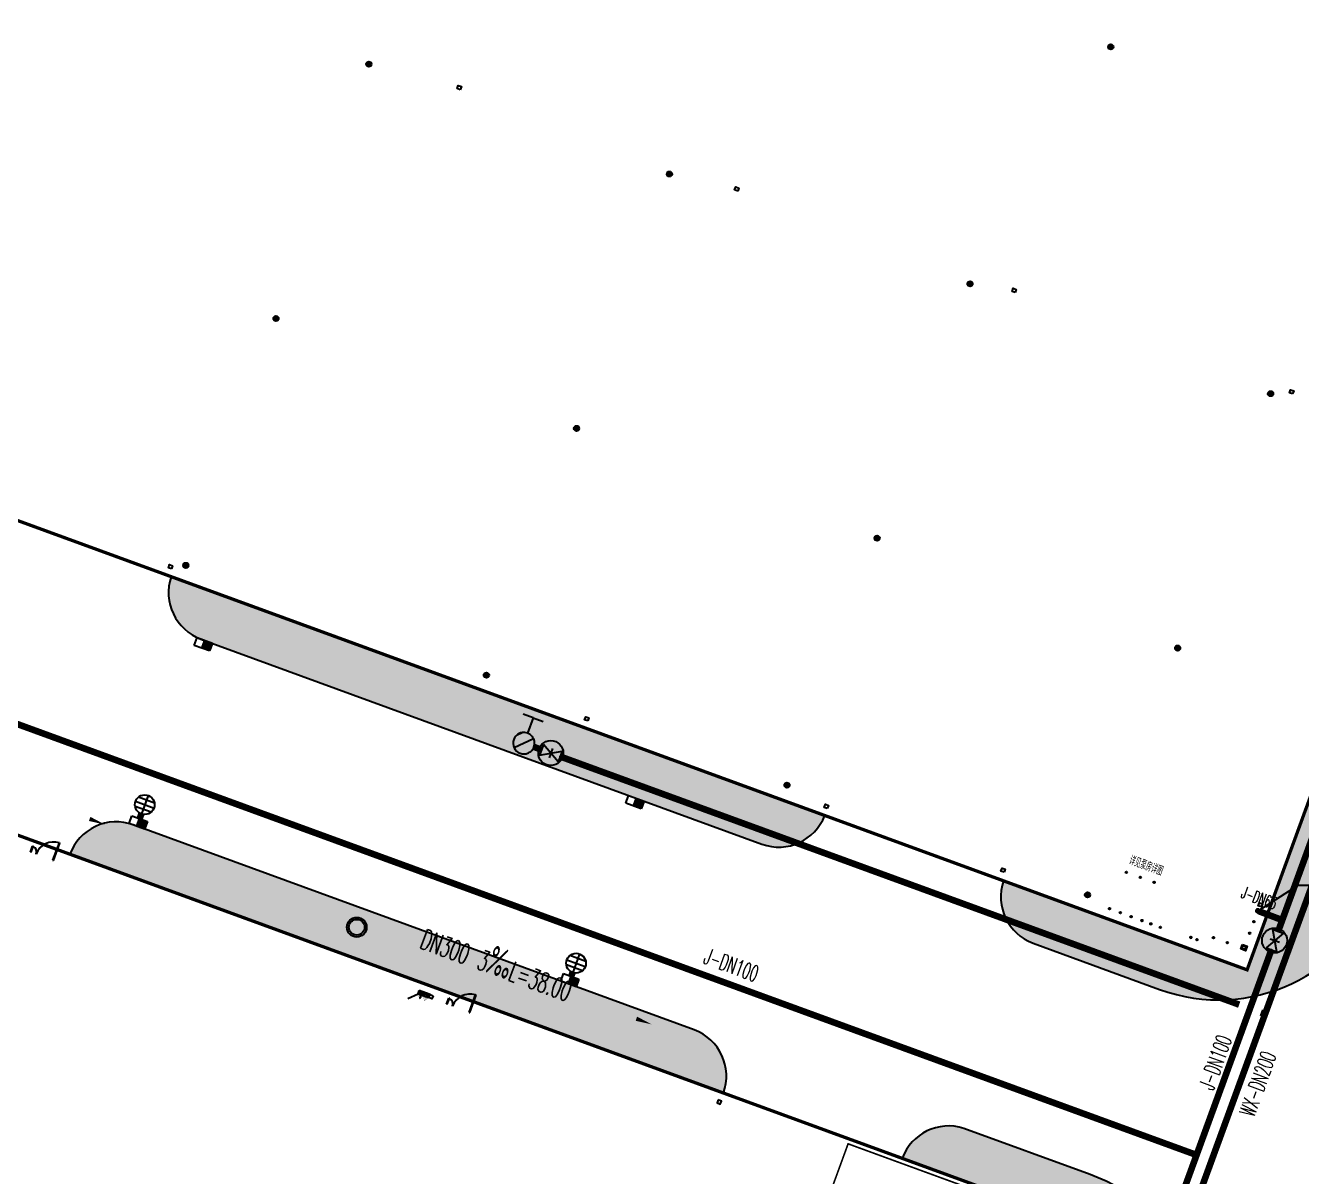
# Model space of a CAD drawing. Extents: x -11 to 40589024741, y -2 to 3380586937.
# Drawn here: x 40588214461 to 40588292215, y 3380210975 to 3380281095 of the extents above; entities that cross this region are included whole.
import ezdxf

# ---------------------------------------------------------------- set-up
doc = ezdxf.new("R2010")
doc.units = 0
doc.header["$LTSCALE"] = 10
doc.header["$MEASUREMENT"] = 0
doc.linetypes.add('DASH', pattern=[0.35, 0.25, -0.1])
doc.layers.get('Defpoints').update_dxf_attribs({"color": 210})
for name, color, linetype in [('0-WALL', 252, 'Continuous'), ('10平面$0$WINDOW', 4, 'Continuous'), ('DIM_污水', 2, 'Continuous'), ('DIM_给水', 3, 'Continuous'), ('EQUIP_地漏', 7, 'Continuous'), ('EQUIP_消火栓', 7, 'Continuous'), ('FM_ZF消防', 1, 'Continuous'), ('FM_ZF给水', 3, 'Continuous'), ('Gps-ZF雨水', 4, 'TG_Y'), ('SB_ZF污水', 2, 'Continuous'), ('SB_ZF消火栓', 10, 'Continuous'), ('SB_ZF消火栓M', 10, 'Continuous'), ('TEXT_污水', 2, 'Continuous'), ('TEXT_消防', 1, 'Continuous'), ('TEXT_给水', 3, 'Continuous'), ('TWT_TEXT', 7, 'Continuous'), ('TWT_雨水口', 4, 'Continuous'), ('VPIPE-雨水', 4, 'Continuous'), ('WELL_污水', 2, 'Continuous'), ('WELL_雨水', 4, 'Continuous'), ('虹吸雨水斗', 6, 'Continuous')]:
    doc.layers.add(name, color=color, linetype=linetype)
for name, color, linetype, lineweight in [('GPS-ZF消防', 1, 'TG_X', 60), ('GPS-ZF给水', 3, 'TG_J', 60), ('LG-ZF给水', 3, 'Continuous', 60)]:
    doc.layers.add(name, color=color, linetype=linetype, lineweight=lineweight)
doc.styles.add('_TWT_PIPEDN', font='SIMPLEX', dxfattribs={"width": 0.6, "height": 3, "bigfont": 'HZTXT'})
doc.styles.get("Standard").update_dxf_attribs({"font": 'GBENOR', "width": 0.7, "bigfont": 'GBCBIG'})
doc.styles.add('TG_LINETYPE', font='SIMPLEX', dxfattribs={"width": 0.8, "height": 3.5, "bigfont": 'HZTXT'})
doc.linetypes.add('TG_J', pattern='A,2,-0.3,["J",TG_LINETYPE,S=0.1,R=0,X=-0.23,Y=-0.15],0', length=2.3)
doc.linetypes.add('TG_WX', pattern='A,3,-0.6,["WX",TG_LINETYPE,S=0.1,R=0,X=-0.52,Y=-0.15],0', length=3.6)
doc.linetypes.add('TG_X', pattern='A,5,-0.3,["X",TG_LINETYPE,S=0.1,R=0,X=-0.23,Y=-0.15],0', length=5.3)
doc.linetypes.add('TG_Y', pattern='A,2,-0.3,["Y",TG_LINETYPE,S=0.1,R=0,X=-0.25,Y=-0.15],0', length=2.3)
pattern_1 = [(359.7997433640027, (40586781652.23563, 3380096977.4066), (1605.582436069864, 1594.398018370558), [240, -48, 64, -48, 240, -960]), (359.7997433640027, (40586781572.40391, 3380097025.685915), (1605.582436069864, 1594.398018370558), [160, -120, 240, -120, 160, -800]), (359.7997433640027, (40586782134.63737, 3380097663.72473), (1605.582436069864, 1594.398018370558), [200, -80, 200, -1120]), (359.7997433640027, (40586781335.7607, 3380097986.51888), (1605.582436069864, 1594.398018370558), [80, -160, 80, -1280]), (89.79974336400268, (40586781495.75972, 3380097985.959663), (-1594.398018370558, 1605.582436069864), [143.9999999999999, -1456]), (89.79974336400268, (40586781972.40147, 3380097024.28786), (-1594.398018370558, 1605.582436069864), [159.9999999999999, -1440]), (89.79974336400268, (40586782374.6359, 3380097662.8859), (-1594.398018370558, 1605.582436069864), [159.9999999999999, -1440]), (44.79974336400269, (40586782180.34427, 3380097007.560975), (5.59220884975889, 1599.99022725065), [160, -2102.7416992]), (134.7997433640026, (40586781764.34681, 3380097009.014949), (-1599.99022725065, 5.59220884975889), [160, -2102.741699199999]), (63.23469218400269, (40586782132.37251, 3380097015.728695), (5.59220893125007, 1599.990227220076), [160, -3417.7087632]), (75.76349989400268, (40586782052.40098, 3380097024.008257), (5.592208906717815, 1599.990226980322), [159.9999999999999, -6436.969001599999]), (75.76349989400268, (40586782454.63541, 3380097662.606292), (5.592208906717815, 1599.990226980322), [128, -6468.969001599999]), (75.76349989400268, (40586781527.75951, 3380097985.847823), (5.592208906717815, 1599.990226980322), [112, -6484.969001599998]), (103.8359868340026, (40586781892.40195, 3380097024.567471), (5.592208790911286, 1599.990226980727), [160, -6436.9690016]), (103.8359868340026, (40586782294.63638, 3380097663.165513), (5.592208790911286, 1599.990226980727), [128, -6468.9690016]), (103.8359868340026, (40586781463.75992, 3380097986.071505), (5.592208790911286, 1599.990226980727), [112, -6484.9690016]), (116.3647945640027, (40586781812.37448, 3380097016.847134), (5.592208209553519, 1599.990227222598), [159.9999999999999, -3417.706876319998])]

# ---------------------------------------------------------------- blocks, each defined once
blk = doc.blocks.new('“奔腾”虹吸雨水斗')
at = {"layer": '虹吸雨水斗', "lineweight": 25}
for p, q in [((946944.3575006259, 86684.78362745002), (947028.0217046535, 86657.59554246908)), ((947028.0225120363, 86641.19173321455), (946944.4179662246, 86614.01900706587)), ((946946.1837268276, 86607.18961757475), (947032.2330953933, 86625.4761473148)), ((947032.2330254515, 86673.31093077212), (946946.2430018323, 86691.58093254315)), ((946981.5729472799, 86752.89512428427), (947040.4342308647, 86687.51744999675)), ((947040.4356992345, 86611.27043547296), (946981.6184017641, 86545.93589143225)), ((946986.5622900488, 86540.90434694209), (947051.9399643363, 86599.7656305269)), ((947051.9390358106, 86699.02171509856), (946986.60449177, 86757.83901256899)), ((947047.8582179125, 86793.27368750554), (947066.1447476526, 86707.2243189398)), ((947066.1464835609, 86591.56442511365), (947047.87648179, 86505.5744014945)), ((947054.6737868831, 86503.68890028812), (947081.8618718641, 86587.3531043157)), ((947081.8603335525, 86711.43490229684), (947054.6876074036, 86795.03944810855)), ((947125.4522277878, 86795.09991370716), (947098.2641428069, 86711.4357096796)), ((947098.2656811185, 86587.35391169846), (947125.4384072672, 86503.74936588678)), ((947113.9795311099, 86707.22438888164), (947132.249532881, 86793.21441250079)), ((947132.2677967583, 86505.51512648973), (947113.9812670184, 86591.5644950555)), ((947193.5637246221, 86757.8844670532), (947128.1860503346, 86699.02318346837)), ((947128.1869788602, 86599.76709889674), (947193.5215229009, 86540.94980142628)), ((947139.6903154363, 86687.51837852233), (947198.5076129069, 86752.85292256305)), ((947198.553067391, 86545.89368971103), (947139.6917838062, 86611.27136399854)), ((947233.9422878433, 86691.59919642055), (947147.8929192775, 86673.31266668047)), ((947147.8929892194, 86625.47788322317), (947233.8830128385, 86607.20788145217)), ((947152.1035026347, 86657.59708078073), (947235.7080484463, 86684.76980692943)), ((947235.7685140449, 86614.00518654528), (947152.1043100174, 86641.19327152622))]:
    blk.add_line(p, q, dxfattribs=at)
for centre, radius in [((947090.0630073354, 86649.39440699767), 149.9999999998636), ((947090.0630073354, 86649.39440699764), 47.64705882348608)]:
    blk.add_circle(centre, radius, dxfattribs=at)
for centre, start, end in [((947024.7688896961, 86649.39347772092), 291.6381690381559, 68.36747106928848), ((947033.5161781037, 86682.04066104008), 261.6381690402307, 38.36747106319988), ((947033.5171073804, 86616.74654340072), 321.6381690427745, 98.36747106896546), ((947057.4151437385, 86705.94030695265), 231.638169039676, 8.367471067260695), ((947057.416753293, 86592.84757776589), 351.638169042018, 128.3674710654842), ((947090.0620780587, 86714.68852463702), 201.6381690394507, 338.3674710638043), ((947090.0639366122, 86584.10028935828), 21.63816903945068, 158.3674710638043), ((947122.7092613779, 86705.9412362294), 171.638169042018, 308.3674710654842), ((947122.7108709324, 86592.84850704264), 51.63816903967597, 188.3674710672607), ((947146.6089072905, 86682.04227059458), 141.6381690427745, 278.3674710689655), ((947146.6098365672, 86616.74815295523), 81.63816904023071, 218.3674710631998), ((947155.3571249748, 86649.39533627436), 111.6381690381559, 248.3674710692885)]:
    blk.add_arc(centre, 8.823529411756681, start, end, dxfattribs=at)
blk = doc.blocks.new('A$C5D961328')
at = {"layer": 'SB_ZF消火栓'}
blk.add_hatch(color=256, dxfattribs=at).paths.add_polyline_path([(0.03306321617856156, 39.99165254246327), (700.0330632161786, 39.99165254246327), (700.0330632161786, 239.9916525424633)])
at = {"layer": 'SB_ZF消火栓', "linetype": 'Continuous'}
h = blk.add_hatch(dxfattribs=at)
h.set_pattern_fill('ANSI31', color=256, scale=129.3304319997598, angle=270, style=0)
h.set_pattern_definition([(44.99999999999999, (-18410.04444813095, -5691.867754715495), (11.43130318510198, -11.43130318510198), [])])
h.paths.add_polyline_path([(227.5258717204415, 343.3663691864058), (227.5258717204415, 427.4436816851376), (152.9473650656146, 427.4436816851376), (152.9473650656146, 343.3663691864058)])
h = blk.add_hatch(dxfattribs=at)
h.set_pattern_fill('ANSI31', color=256, scale=129.3304319997598, angle=270, style=0)
h.set_pattern_definition([(44.99999999999999, (-18087.50355421724, -5691.867754715495), (11.43130318510198, -11.43130318510198), [])])
h.paths.add_polyline_path([(550.0667656341539, 343.3663691864058), (550.0667656341539, 427.4436816851376), (475.4882589788613, 427.4436816851376), (475.4882589788613, 343.3663691864058)])
at = {"layer": 'SB_ZF消火栓'}
for p, q in [((700.0330632161786, 239.9916525424633), (0.03306321617856156, 239.9916525424633)), ((0.03306321617856156, 239.9916525424633), (0.03306321617856156, 39.99165254246327)), ((700.0330632161786, 239.9916525424633), (0.03306321617856156, 39.99165254246327)), ((0.03306321617856156, 39.99165254246327), (700.0330632161786, 39.99165254246327)), ((1195.007810046765, 734.9663993730501), (700.0330632161786, 239.9916525424633)), ((700.0330632161786, 239.9916525424633), (700.0330632161786, 39.99165254246327))]:
    blk.add_line(p, q, dxfattribs=at)
at = {"layer": 'SB_ZF消火栓', "linetype": 'Continuous'}
for points, const_width in [([(311.6345487593644, 320.6704251095362), (190.3130340618518, 530.8054526171472), (68.99151936387352, 320.6704251095362), (311.6345487593644, 320.6704251095362), (190.3130340618518, 530.8054526171472)], 12.93304319997598), ([(227.5258717204415, 343.3663691864058), (227.5258717204415, 427.4436816851376), (152.9473650656146, 427.4436816851376), (152.9473650656146, 343.3663691864058), (227.5258717204415, 343.3663691864058)], 7.759825919985592), ([(634.1754426728439, 320.6704251095362), (512.8539279753313, 530.8054526171472), (391.5324132775859, 320.6704251095362), (634.1754426728439, 320.6704251095362), (512.8539279753313, 530.8054526171472)], 12.93304319997598), ([(550.0667656341539, 343.3663691864058), (550.0667656341539, 427.4436816851376), (475.4882589788613, 427.4436816851376), (475.4882589788613, 343.3663691864058), (550.0667656341539, 343.3663691864058)], 7.759825919985592)]:
    blk.add_lwpolyline(points, dxfattribs=dict(at, const_width=const_width))
at = {"layer": 'SB_ZF消火栓', "color": 1}
blk.add_circle((140.0330632161786, 139.9916525424633), 32.5, dxfattribs=at)
blk = doc.blocks.new('$TwtSys$00000147')
blk.add_circle((0, 0, 1e-08), 25)
blk = doc.blocks.new('$TwtSys$00000141')
for p, q in [((-94.19606303561523, 7.672111694559135), (-10.08309029082739, 91.78508443935061)), ((-94.19606303561523, 7.672111694559135), (-10.08309029082739, 91.78508443935061)), ((-87.21916889109707, -35.05448014085778), (35.05448014085778, 87.21916889110071)), ((-87.21916889109707, -35.05448014085778), (35.05448014085778, 87.21916889110071)), ((-66.46803743153214, -66.46803743153941), (66.46803743153214, 66.46803743153214)), ((-66.46803743153214, -66.46803743153578), (66.46803743153214, 66.46803743153214)), ((-32.35611368903483, -87.061266563549), (87.58274635417911, 32.87759347966494)), ((-32.35611368903483, -87.061266563549), (87.58274635417911, 32.87759347966858)), ((11.43110768805855, -92.25951895252001), (92.2594807012465, -11.43114593933933)), ((11.43110768805855, -92.25951895252001), (92.2594807012465, -11.43114593933933))]:
    blk.add_line(p, q)
blk.add_circle((0, 0), 94)
blk.add_circle((0, 0), 94)
blk = doc.blocks.new('DOOR2DLIB$SYSLIB$00000123')
at = {"color": 0}
for p, q in [((0.4750000000000032, -0.001447885298549778), (0.4750000000000032, 0.7521225008925327)), ((0.4750000000000032, 0.7521225008925327), (0.5000000000000036, 0.7521225008925363)), ((0.5000000000000036, -0.001447885298549778), (0.5000000000000036, 0.7521225008925363)), ((-0.4999999999999982, -3.552713678800501e-15), (-0.5, 0.252035990386009)), ((-0.4750000000000014, 0.252035990386009), (-0.5, 0.252035990386009)), ((-0.4749999999999996, -3.552713678800501e-15), (-0.4750000000000014, 0.252035990386009)), ((-0.4749999999999996, -3.552713678800501e-15), (-0.4999999999999947, -3.552713678800501e-15)), ((0.4750000000000032, -0.001447885298549778), (0.4999999999999929, -0.001447885298549778))]:
    blk.add_line(p, q, dxfattribs=at)
for centre, radius, start, end in [((0.5046168020419071, -0.001920809357812914), 0.7546247204382253, 92.24926861260724, 179.7237749158362), ((-0.5007908120542499, 0.002572563917482285), 0.2507930763238999, 359.7898704778746, 84.09743784757413)]:
    blk.add_arc(centre, radius, start, end, dxfattribs=at)
blk = doc.blocks.new('$TWTSYS$00000376')
for radius in [0.5, 0.4]:
    blk.add_circle((0, 0, 1e-08), radius)
blk = doc.blocks.new('$TwtSys$00000424')
for p, q in [((-500, 250), (500, 250)), ((-500, -250), (-500, 250)), ((0, -250), (0, 250)), ((500, 250), (500, -250)), ((500, -250), (-500, -250))]:
    blk.add_line(p, q)
blk.add_solid([(0, 250), (500, 250), (0, -250), (500, -250)])
blk = doc.blocks.new('$TWTSYS$00000375')
for p, q in [((-0.5, 0, 1e-08), (0.5, 0, 1e-08)), ((0.4330127018911298, 0.25, 1e-08), (-0.4330127018911298, 0.25, 1e-08)), ((0, 0.5, 1e-08), (0, -0.5, 1e-08)), ((0.4330127018911298, -0.25, 1e-08), (-0.4330127018911298, -0.25, 1e-08))]:
    blk.add_line(p, q)
blk.add_circle((0, 0, 1e-08), 0.5)
blk = doc.blocks.new('$VALVE$00000296')
for points in [[(-125, 72.16878364870354), (-125, -72.16878364870354), (125, 72.16878364870354), (125, -72.16878364870354), (-125, 72.16878364870354)], [(0, 60.22559497023212), (0, -63.5535608260252)]]:
    blk.add_lwpolyline(points)
for p in [(-125, 0), (125, 0)]:
    blk.add_point(p)
blk = doc.blocks.new('$TwtSys$00000385')
for p, q in [((-7.275957614183426e-12, 331.4491123446078), (-130.0000000000073, 331.4491123446078)), ((-7.275957614183426e-12, 331.4491123446078), (-7.275957614183426e-12, 130.7612679812282)), ((-7.275957614183426e-12, 331.4491123446078), (129.9999999999927, 331.4491123446078)), ((92.46217930607963, 92.46217930608145), (-92.46217930607963, -92.46217930608145))]:
    blk.add_line(p, q)
for start, end in [(134.9999999999263, 314.9999999999263), (314.9999999999263, 134.9999999999263)]:
    blk.add_arc((-7.275957614183426e-12, -7.275957614183426e-12), 130.761267981236, start, end)
at = {"color": 0}
for points in [[(-33.90529490958579, 126.5362832450082), (-126.5362832450264, 33.90529490956942), (33.90529490821791, 126.5362832436604), (-126.5362832436804, -33.90529490823246)], [(-92.63098833544791, 92.63098833542972), (-92.63098833544791, 92.63098833542972), (-33.90529490958579, 126.5362832450082), (-126.5362832450264, 33.90529490956942)], [(33.90529490821791, 126.5362832436604), (-126.5362832436804, -33.90529490823246), (92.63098833542608, 92.63098833542972), (-92.63098833544791, -92.63098833544427)]]:
    blk.add_solid(points, dxfattribs=at)

msp = doc.modelspace()

# ---------------------------------------------------------------- hatches: boundary and pattern name
at = {"layer": '0-WALL'}
h = msp.add_hatch(dxfattribs=at)
h.set_pattern_fill('草坪或沼泽', color=256, scale=400, angle=-0.2002566359973439)
h.set_pattern_definition([(359.7997433640027, (40586781652.23563, 3380096977.4066), (1605.582436069863, 1594.398018370559), [240, -48, 64, -48, 240, -960]), (359.7997433640027, (40586781572.40391, 3380097025.685915), (1605.582436069863, 1594.398018370559), [160, -120, 240, -120, 160, -800]), (359.7997433640027, (40586782134.63737, 3380097663.72473), (1605.582436069863, 1594.398018370559), [200, -80, 200, -1120]), (359.7997433640027, (40586781335.7607, 3380097986.51888), (1605.582436069863, 1594.398018370559), [80, -160, 80, -1280]), (89.79974336400268, (40586781495.75972, 3380097985.959663), (-1594.398018370559, 1605.582436069863), [143.9999999999999, -1456]), (89.79974336400268, (40586781972.40147, 3380097024.28786), (-1594.398018370559, 1605.582436069863), [159.9999999999999, -1440]), (89.79974336400268, (40586782374.6359, 3380097662.8859), (-1594.398018370559, 1605.582436069863), [159.9999999999999, -1440]), (44.79974336400269, (40586782180.34427, 3380097007.560975), (5.592208849759004, 1599.99022725065), [160, -2102.7416992]), (134.7997433640026, (40586781764.34681, 3380097009.014949), (-1599.99022725065, 5.592208849759004), [160, -2102.741699199999]), (63.23469218400269, (40586782132.37251, 3380097015.728695), (5.59220893125007, 1599.990227220076), [160, -3417.7087632]), (75.76349989400268, (40586782052.40098, 3380097024.008257), (5.592208906717815, 1599.990226980322), [159.9999999999999, -6436.969001599999]), (75.76349989400268, (40586782454.63541, 3380097662.606292), (5.592208906717815, 1599.990226980322), [128, -6468.969001599999]), (75.76349989400268, (40586781527.75951, 3380097985.847823), (5.592208906717815, 1599.990226980322), [112, -6484.969001599998]), (103.8359868340026, (40586781892.40195, 3380097024.567471), (5.592208790911286, 1599.990226980727), [160, -6436.9690016]), (103.8359868340026, (40586782294.63638, 3380097663.165513), (5.592208790911286, 1599.990226980727), [128, -6468.9690016]), (103.8359868340026, (40586781463.75992, 3380097986.071505), (5.592208790911286, 1599.990226980727), [112, -6484.9690016]), (116.3647945640027, (40586781812.37448, 3380097016.847134), (5.592208209553178, 1599.990227222599), [159.9999999999999, -3417.706876319998])])
edge = h.paths.add_edge_path()
edge.add_line((40588347473.74732, 3380325610.238097), (40588347683.54144, 3380326090.42787))
edge.add_line((40588347683.54144, 3380326090.42787), (40588351031.62238, 3380333884.752417))
edge.add_line((40588351031.62238, 3380333884.752417), (40588372861.52964, 3380393921.616653))
edge.add_line((40588372861.52964, 3380393921.616653), (40588366317.64748, 3380408240.876073))
edge.add_line((40588366317.64748, 3380408240.876073), (40588343550.44849, 3380418434.399735))
edge.add_line((40588343550.44849, 3380418434.399735), (40588326726.77381, 3380429801.632178))
edge.add_line((40588326726.77381, 3380429801.632178), (40588259625.31542, 3380459844.866894))
edge.add_line((40588259625.31542, 3380459844.866894), (40588073765.91951, 3380212575.66465))
edge.add_line((40588073765.91951, 3380212575.66465), (40588074114.24911, 3380212476.750173))
edge.add_line((40588074114.24911, 3380212476.750173), (40588253152.5882, 3380450673.037109))
edge.add_line((40588253152.5882, 3380450673.037109), (40588254435.22427, 3380450204.422307))
edge.add_line((40588254435.22426, 3380450204.422312), (40588256320.90167, 3380455368.658761))
edge.add_line((40588256320.90168, 3380455368.658754), (40588326766.81535, 3380429630.545198))
edge.add_line((40588326766.81535, 3380429630.5452), (40588324880.26955, 3380424466.932958))
edge.add_line((40588324880.26955, 3380424466.93296), (40588331455.15974, 3380422064.756639))
edge.add_line((40588331455.15974, 3380422064.756637), (40588332483.92516, 3380424880.513825))
edge.add_line((40588332483.92516, 3380424880.513825), (40588335301.73654, 3380423850.997883))
edge.add_line((40588335301.73654, 3380423850.997883), (40588334273.03025, 3380421035.31484))
edge.add_line((40588334273.03025, 3380421035.31484), (40588353055.22745, 3380414173.051638))
edge.add_line((40588353055.22745, 3380414173.051638), (40588361187.80811, 3380410524.8103))
edge.add_arc((40588348999.16582, 3380398232.729486), 17310.63983173795, -14.619993948344586, 45.2420907396521, ccw=False)
edge.add_line((40588365749.30704, 3380393863.402212), (40588366656.65319, 3380393529.94107))
edge.add_line((40588366656.65319, 3380393529.94107), (40588371065.31603, 3380391919.168731))
edge.add_line((40588371065.31603, 3380391919.168731), (40588346912.35277, 3380325815.879339))
edge.add_line((40588346912.35277, 3380325815.879339), (40588347473.74732, 3380325610.238097))
h = msp.add_hatch(dxfattribs=at)
h.set_pattern_fill('草坪或沼泽', color=256, scale=400, angle=-0.2002566359973439)
h.set_pattern_definition(pattern_1)
edge = h.paths.add_edge_path()
edge.add_arc((40588276896.11306, 3380228003.90167), 3000.732754356062, 160.8988384068728, 249.924309816011)
edge.add_line((40588275866.0779, 3380225185.493501), (40588283567.66739, 3380222371.617772))
edge.add_arc((40588287170.98043, 3380232233.977297), 10500.00001398691, 249.9297114004127, 339.9297093813287)
edge.add_line((40588297033.33983, 3380228630.663911), (40588320609.30452, 3380293158.672471))
edge.add_arc((40588310746.9451, 3380296761.985848), 10500.00001027827, -20.07029054043499, 69.92971149946355)
edge.add_line((40588314350.25814, 3380306624.345373), (40588306648.63988, 3380309438.209656))
edge.add_arc((40588305619.15548, 3380306619.600929), 3000.732125477395, 69.93550201691976, 158.9609896945919)
edge.add_line((40588302818.46352, 3380307696.874272), (40588317658.96649, 3380302274.746088))
edge.add_line((40588317658.96647, 3380302274.746092), (40588288901.0967, 3380223563.724454))
edge.add_line((40588288901.0967, 3380223563.724453), (40588274060.59381, 3380228985.852626))
h = msp.add_hatch(dxfattribs=at)
h.set_pattern_fill('草坪或沼泽', color=256, scale=400, angle=-0.2002566359973439)
h.set_pattern_definition(pattern_1)
edge = h.paths.add_edge_path()
edge.add_arc((40588260364.34998, 3380234043.948624), 3000.732488331771, 249.9355020586351, 338.9605894252811)
edge.add_line((40588263165.03474, 3380232966.655587), (40588223339.88776, 3380247517.176752))
edge.add_arc((40588226190.89706, 3380246542.584872), 3012.985795239498, 161.1274682375254, 249.6956790783755)
edge.add_line((40588225145.37178, 3380243716.817667), (40588259334.86546, 3380231225.339554))
h = msp.add_hatch(dxfattribs=at)
h.set_pattern_fill('草坪或沼泽', color=256, scale=400, angle=-0.2002566359973439)
h.set_pattern_definition(pattern_1)
edge = h.paths.add_edge_path()
edge.add_arc((40588254170.10969, 3380217089.271552), 3000.000032491627, -20.06989443514113, 69.8101609038954)
edge.add_line((40588255205.50498, 3380219904.934313), (40588221016.0014, 3380232396.422983))
edge.add_arc((40588219980.61124, 3380229580.736379), 3000.020633575555, 69.81041016474614, 159.9290479449673)
edge.add_line((40588217162.78678, 3380230610.294102), (40588256987.93381, 3380216059.772916))
h = msp.add_hatch(dxfattribs=at)
h.set_pattern_fill('草坪或沼泽', color=256, scale=400, angle=-0.2002566359973439)
h.set_pattern_definition(pattern_1)
edge = h.paths.add_edge_path()
edge.add_arc((40588256482.36377, 3380148241.249772), 10500.95958867027, 256.5297361360057, 339.5133817856907)
edge.add_line((40588266319.17924, 3380144566.033554), (40588285667.68555, 3380197522.582138))
edge.add_arc((40588275827.97918, 3380201190.684903), 10501.18082145006, 339.5552594276493, 430.4701129851342)
edge.add_line((40588279338.50843, 3380211087.703796), (40588271636.89354, 3380213901.566877))
edge.add_arc((40588270703.6708, 3380211047.29933), 3002.956530078024, 71.8944816088094, 159.9065925788924)
edge.add_line((40588267883.49287, 3380212078.969958), (40588282723.99582, 3380206656.841764))
edge.add_line((40588282723.99582, 3380206656.841767), (40588257603.73141, 3380137902.038677))
edge.add_line((40588257603.73141, 3380137902.038672), (40588242762.90747, 3380143324.272463))
edge.add_line((40588242762.90747, 3380143324.272465), (40588242433.72628, 3380142422.314069))
edge.add_arc((40588243848.67001, 3380141907.959991), 1505.531773620441, 160.0230061095464, 253.015376125595)
edge.add_line((40588243408.88152, 3380140468.09471), (40588254036.26315, 3380138029.161638))

# ---------------------------------------------------------------- linework, layer by layer
at = {"layer": '0-WALL', "color": 20, "true_color": 0xf72408, "const_width": 200.0000000000001}
for points in [[(40588140496.06805, 3380277785.006165), (40588146540.46045, 3380294328.662395), (40588189424.8968, 3380349126.363404), (40588317658.96648, 3380302274.746078), (40588288901.09678, 3380223563.724436)], [(40588089757.16908, 3380219628.731724), (40588083180.85894, 3380201629.203375), (40588257603.73141, 3380137902.038649), (40588282723.98868, 3380206656.82238), (40588124769.27721, 3380264367.177512)]]:
    msp.add_lwpolyline(points, close=True, dxfattribs=at)
at = {"layer": '0-WALL'}
for points in [[(40588274060.59381, 3380228985.852626, 0.4092405489993675), (40588275866.0779, 3380225185.493501), (40588283567.66739, 3380222371.617772, 0.4142135520516368), (40588297033.33983, 3380228630.663911), (40588320609.30452, 3380293158.672471, 0.4142135728009565), (40588314350.25814, 3380306624.345373), (40588306648.63988, 3380309438.209656, 0.4092406318726323), (40588302818.46352, 3380307696.874272), (40588317658.96647, 3380302274.746092), (40588288901.0967, 3380223563.724453)], [(40588259334.86546, 3380231225.339554, 0.4092385926563766), (40588263165.03474, 3380232966.655587), (40588223339.88777, 3380247517.176751, 0.4069131229799161), (40588225145.37178, 3380243716.817667)], [(40588256987.93381, 3380216059.772916, 0.4136005439757319), (40588255205.50498, 3380219904.934313), (40588221016.00137, 3380232396.422999, 0.4148201630166241), (40588217162.78678, 3380230610.294102)], [(40588254036.26315, 3380138029.161638, 0.3787845087038603), (40588266319.17924, 3380144566.033554), (40588285667.68555, 3380197522.582138, 0.4188980193903414), (40588279338.50843, 3380211087.703796), (40588271636.89354, 3380213901.566877, 0.4040876973420625), (40588267883.49287, 3380212078.969958), (40588282723.99582, 3380206656.841767), (40588257603.73141, 3380137902.038672), (40588242762.90747, 3380143324.272465), (40588242433.72628, 3380142422.314069, 0.4295944692160906), (40588243408.88152, 3380140468.09471)]]:
    msp.add_lwpolyline(points, format="xyb", close=True, dxfattribs=at)
at = {"layer": '0-WALL', "color": 20, "linetype": 'DASH', "ltscale": 5, "true_color": 0xf72408, "const_width": 100}
msp.add_lwpolyline([(40588258152.52041, 3380195352.59972), (40588276186.54923, 3380188763.684468), (40588282621.0011, 3380206374.943059), (40588264586.97227, 3380212963.858315)], close=True, dxfattribs=at)
at = {"layer": 'Defpoints', "color": 1}
for points in [[(40588240954.57527, 3380277183.887103), (40588240766.7208, 3380277252.521636), (40588240835.35533, 3380277440.376103), (40588241023.2098, 3380277371.74157)], [(40588257861.47729, 3380271006.779056), (40588257673.62283, 3380271075.41359), (40588257742.25736, 3380271263.268057), (40588257930.11183, 3380271194.633523)], [(40588274768.37933, 3380264829.67101), (40588274580.52486, 3380264898.305544), (40588274649.15939, 3380265086.160011), (40588274837.01385, 3380265017.525477)], [(40588291675.28135, 3380258652.562964), (40588291487.42689, 3380258721.197498), (40588291556.06142, 3380258909.051965), (40588291743.91589, 3380258840.417431)], [(40588223355.48357, 3380247996.96089), (40588223167.6291, 3380248065.595424), (40588223236.26364, 3380248253.449892), (40588223424.11811, 3380248184.815358)], [(40588248717.26789, 3380238730.77584), (40588248529.41342, 3380238799.410374), (40588248598.04796, 3380238987.264841), (40588248785.90243, 3380238918.630307)], [(40588263321.52218, 3380233394.963488), (40588263133.66771, 3380233463.598022), (40588263202.30225, 3380233651.452488), (40588263390.15672, 3380233582.817955)], [(40588274091.28925, 3380229506.964732), (40588273903.43478, 3380229575.599266), (40588273972.06932, 3380229763.453732), (40588274159.92378, 3380229694.819199)], [(40588289838.46848, 3380227586.327382), (40588289769.83395, 3380227398.472915), (40588289581.97948, 3380227467.107449), (40588289650.61401, 3380227654.961915)]]:
    msp.add_lwpolyline(points, close=True, dxfattribs=at)
at = {"layer": 'Defpoints'}
msp.add_lwpolyline([(40588289632.56487, 3380227022.763981), (40588289444.71041, 3380227091.398515), (40588289513.34494, 3380227279.252982), (40588289701.19941, 3380227210.618448)], close=True, dxfattribs=at)
at = {"layer": 'Defpoints', "color": 4}
msp.add_lwpolyline([(40588288616.39366, 3380225115.672971), (40588288898.17536, 3380225012.72117), (40588288795.22356, 3380224730.93947), (40588288513.44186, 3380224833.891271)], close=True, dxfattribs=at)
at = {"layer": 'Defpoints', "color": 7}
for points in [[(40588239298.92917, 3380221990.336774), (40588239230.29464, 3380221802.482307), (40588239042.44017, 3380221871.116841), (40588239111.07471, 3380222058.971308)], [(40588256675.46738, 3380215641.642426), (40588256606.83285, 3380215453.787959), (40588256794.68731, 3380215385.153425), (40588256863.32185, 3380215573.007892)]]:
    msp.add_lwpolyline(points, close=True, dxfattribs=at)
at = {"layer": 'DIM_污水'}
for points in [[(40588215381.2668, 3380233856.844291, 0, 0, 0), (40588219307.21998, 3380232412.354811, 0, 266.6666666666667, 0), (40588218368.7285, 3380232757.657213, 0, 0, 0)], [(40588248697.59355, 3380221684.386444, 0, 0, 0), (40588252623.54673, 3380220239.896964, 0, 266.6666666666667, 0), (40588251685.05525, 3380220585.199366, 0, 0, 0)]]:
    msp.add_lwpolyline(points, format="xyseb", dxfattribs=at)
at = {"layer": 'DIM_给水'}
for p, q in [((40588289572.95323, 3380227150.992513, 3000), (40588292020.47337, 3380228713.287912)), ((40588292020.47337, 3380228713.287912), (40588293208.50227, 3380228713.287912))]:
    msp.add_line(p, q, dxfattribs=at)
at = {"layer": 'FM_ZF消防'}
msp.add_circle((40588246471.32928, 3380236768.966061), 760.1225717542179, dxfattribs=at)
at = {"layer": 'FM_ZF给水'}
msp.add_circle((40588290573.84141, 3380225352.112234), 760.1225717542179, dxfattribs=at)
at = {"layer": 'GPS-ZF消防', "linetype": 'TG_WX', "ltscale": 0.5, "const_width": 400}
for points in [[(40588289995.26627, 3380220866.719555), (40588298501.49496, 3380244154.886452)], [(40588245441.11623, 3380237145.56416), (40588245907.82833, 3380236975.040565)], [(40588247034.95078, 3380236563.221439), (40588288418.58704, 3380221442.794198)], [(40588281181.8583, 3380196737.563951), (40588289995.26627, 3380220866.719555)], [(40588289733.56322, 3380220962.338551), (40588289995.26627, 3380220866.719555)]]:
    msp.add_lwpolyline(points, dxfattribs=at)
at = {"layer": 'GPS-ZF给水', "ltscale": 0.5, "const_width": 400}
for points in [[(40588127797.35967, 3380270020.036119), (40588285821.9894, 3380212284.128744)], [(40588290793.11284, 3380225908.433077), (40588302185.21851, 3380257130.654077)], [(40588285821.9894, 3380212284.128744), (40588290381.79143, 3380224781.128907)], [(40588257907.41321, 3380135778.95119), (40588285821.9894, 3380212284.128744)]]:
    msp.add_lwpolyline(points, dxfattribs=at)
at = {"layer": 'GPS-ZF给水', "linetype": 'Continuous', "ltscale": 0.5, "const_width": 400}
msp.add_lwpolyline([(40588289619.91685, 3380227133.833879), (40588291012.87154, 3380226605.846203)], dxfattribs=at)
at = {"layer": 'Gps-ZF雨水', "ltscale": 0.5, "const_width": 400}
for points in [[(40588221727.89499, 3380233625.910115), (40588221736.3193, 3380233648.967672)], [(40588221416.81434, 3380232779.22637), (40588221520.97288, 3380233062.719863)], [(40588248010.06294, 3380223969.560592), (40588248014.5579, 3380223981.863369)], [(40588247716.43967, 3380223170.391521), (40588247803.14082, 3380223406.370362)]]:
    msp.add_lwpolyline(points, dxfattribs=at)
at = {"layer": 'LG-ZF给水', "linetype": 'Continuous'}
msp.add_circle((40588289572.95323, 3380227150.992513), 50, dxfattribs=at)
at = {"layer": 'VPIPE-雨水', "linetype": 'Continuous'}
msp.add_circle((40588288705.80861, 3380224923.306221), 100, dxfattribs=at)

# ---------------------------------------------------------------- block references
at = {"layer": '10平面$0$WINDOW', "xscale": -1500, "yscale": -1500, "zscale": 300, "rotation": 159.9297114319409}
for p in [(40588215466.66881, 3380230484.652937), (40588240827.02187, 3380221218.990861)]:
    msp.add_blockref('DOOR2DLIB$SYSLIB$00000123', p, dxfattribs=at)
at = {"layer": 'EQUIP_地漏', "xscale": 0.5, "yscale": 0.5, "zscale": 0.5, "rotation": 339.9297114489383}
for p in [(40588283034.89204, 3380226367.094666), (40588289056.56909, 3380225795.927049), (40588285470.86471, 3380225540.959168)]:
    msp.add_blockref('$TwtSys$00000141', p, dxfattribs=at)
at = {"layer": 'EQUIP_消火栓', "xscale": 5, "yscale": 5, "zscale": 5, "rotation": 339.9297112119771}
msp.add_blockref('$TwtSys$00000385', (40588244827.0164, 3380237369.939126), dxfattribs=at)
at = {"layer": 'FM_ZF消防', "xscale": 4.8, "yscale": 4.8, "zscale": 4.8, "rotation": 339.9291053483326}
msp.add_blockref('$VALVE$00000296', (40588246471.38956, 3380236769.131002), dxfattribs=at)
at = {"layer": 'FM_ZF给水', "xscale": 4.8, "yscale": 4.8, "zscale": 4.8, "rotation": 69.95440363880364}
msp.add_blockref('$VALVE$00000296', (40588290587.45213, 3380225344.780992), dxfattribs=at)
at = {"layer": 'SB_ZF污水', "xscale": 2, "yscale": 2, "zscale": 2, "rotation": 339.9297114489383}
for p in [(40588281544.71767, 3380229509.293211), (40588282390.06277, 3380229200.437809), (40588283235.40787, 3380228891.582406), (40588280519.52427, 3380227286.109777), (40588281177.01491, 3380227045.888908), (40588281834.50554, 3380226805.66804), (40588282491.99618, 3380226565.447172), (40588289313.94859, 3380226500.381303), (40588283619.12456, 3380226153.63939), (40588285847.00095, 3380225403.533979), (40588286850.68571, 3380225527.533106), (40588287696.03081, 3380225218.677703)]:
    msp.add_blockref('$TwtSys$00000147', p, dxfattribs=at)
at = {"layer": 'SB_ZF消火栓M', "rotation": 159.9297115541991}
msp.add_blockref('A$C5D961328', (40588239124.8298, 3380222096.523015), dxfattribs=at)
at = {"layer": 'TWT_雨水口', "rotation": 339.9297083984292}
for p in [(40588225295.24164, 3380243395.897703), (40588251596.74648, 3380233786.376268), (40588221330.59665, 3380232544.563389), (40588247630.22198, 3380222935.728541)]:
    msp.add_blockref('$TwtSys$00000424', p, dxfattribs=at)
at = {"layer": 'WELL_污水', "xscale": 1200, "yscale": 1200, "zscale": 1200, "rotation": 339.7997433390076}
msp.add_blockref('$TWTSYS$00000376', (40588234645.91565, 3380226160.207216), dxfattribs=at)
at = {"layer": 'WELL_雨水', "xscale": 1200, "yscale": 1200, "zscale": 1200, "rotation": 339.79974336667}
for p in [(40588221727.89498, 3380233625.9101), (40588248010.06294, 3380223969.560592)]:
    msp.add_blockref('$TWTSYS$00000375', p, dxfattribs=at)
at = {"layer": '虹吸雨水斗', "xscale": 1.061320754715, "yscale": 1.061320754715, "zscale": 1.061320754715, "rotation": 339.9297114489383}
for p in [(40587304908.23547, 3380538358.805359), (40587259702.52113, 3380537308.381208), (40587278018.33166, 3380530616.514158), (40587296334.14219, 3380523924.647108), (40587254040.17208, 3380521810.387682), (40587314649.95271, 3380517232.780058), (40587272355.98261, 3380515118.520632), (40587290671.79314, 3380508426.653582), (40587248545.40984, 3380506771.083477), (40587308987.60368, 3380501734.786532), (40587266861.22037, 3380500079.216427), (40587285177.03089, 3380493387.349377), (40587303492.84142, 3380486695.482327)]:
    msp.add_blockref('“奔腾”虹吸雨水斗', p, dxfattribs=at)

# ---------------------------------------------------------------- texts
at = {"layer": 'TEXT_污水', "style": '_TWT_PIPEDN'}
for s, height, width, p in [('DN300', 1225, 0.5571428571428572, (40588238417.87009, 3380224915.16716)), ('‰', 1750, 0.6, (40588242495.66177, 3380223425.30462)), ('3', 1225, 0.5571428571428572, (40588241885.13475, 3380223648.366857)), ('L=38.00', 1225, 0.5571428571428572, (40588243804.94823, 3380222946.943532))]:
    msp.add_text(s, height=height, rotation=339.9297112509533, dxfattribs=dict(at, width=width)).set_placement(p)
at = {"layer": 'TEXT_消防', "style": '_TWT_PIPEDN', "width": 0.5571428571428572}
msp.add_text('WX-DN200', height=979.9999999999999, rotation=70.0096278612799, dxfattribs=at).set_placement((40588289322.14902, 3380214547.911743))
at = {"layer": 'TEXT_给水', "style": '_TWT_PIPEDN', "width": 0.5571428571428572}
for s, height, rotation, p in [('J-DN65', 734.9999999999999, 339.9297114316155, (40588288478.23244, 3380227973.815063)), ('J-DN100', 979.9999999999999, 339.9297092223775, (40588255717.69408, 3380223974.914263)), ('J-DN100', 979.9999999999999, 69.95440363880364, (40588286841.48535, 3380216156.632202))]:
    msp.add_text(s, height=height, rotation=rotation, dxfattribs=at).set_placement(p)
at = {"layer": 'TWT_TEXT', "width": 0.7}
msp.add_text('详见泵房详图', height=506.3829787234042, rotation=339.9297115541991, dxfattribs=at).set_placement((40588281656.46691, 3380230012.703302))

doc.saveas('drawing.dxf')
